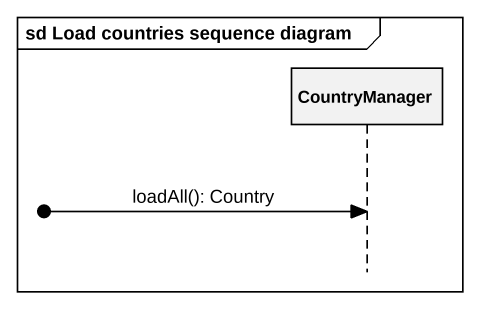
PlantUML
@startuml
mainframe sd Load countries sequence diagram
hide footbox
participant CountryManager

[o-> CountryManager : loadAll(): Country
@enduml
